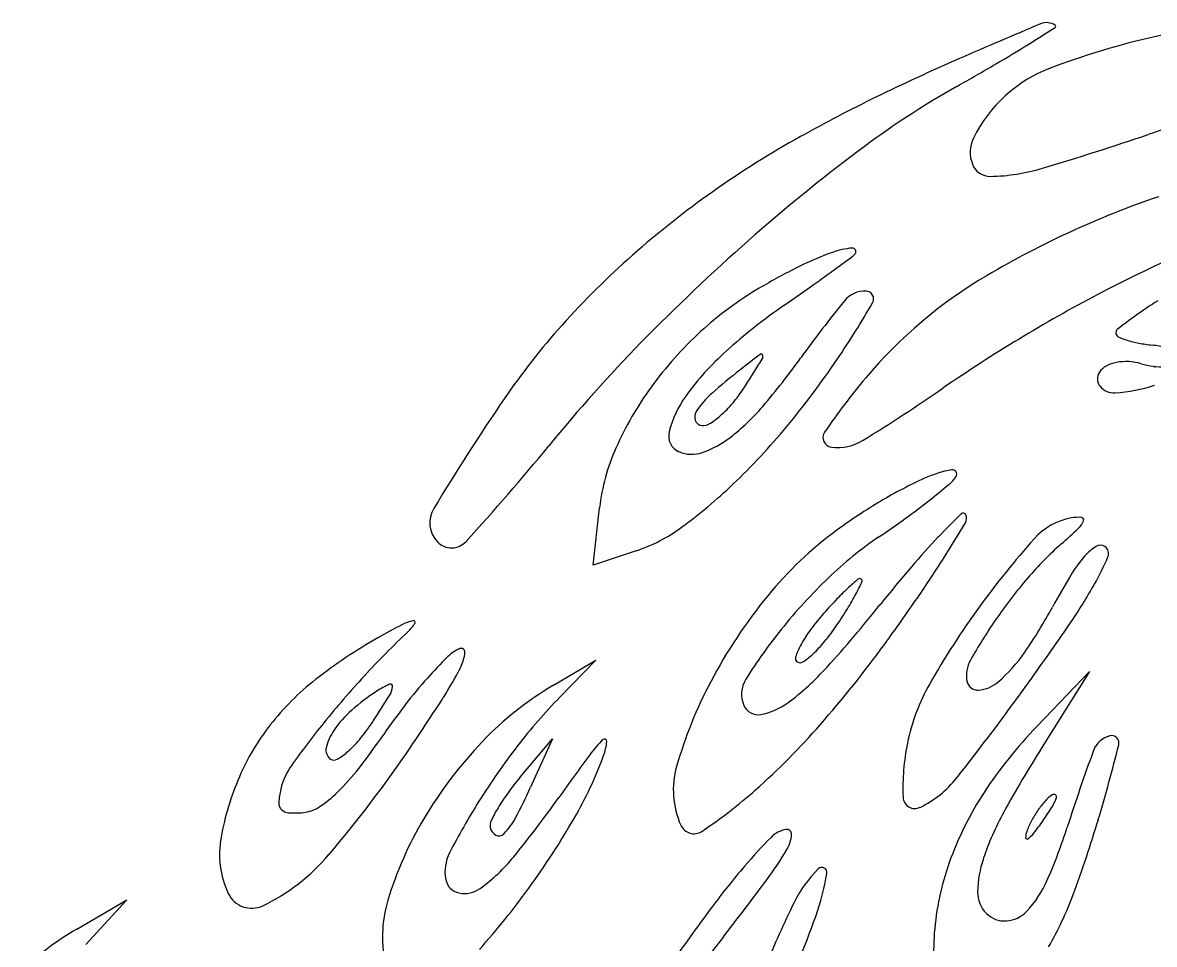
# Model space of a CAD drawing. Header units: millimetres. Extents: x 56222 to 3066687, y -650199 to -121287.
# Drawn here: x 140519.661 to 140522.878, y -185733.277 to -185730.658 of the extents above; entities that cross this region are included whole.
import ezdxf

# ---------------------------------------------------------------- set-up
doc = ezdxf.new("R2010")
doc.units = ezdxf.units.MM
doc.header["$MEASUREMENT"] = 0
doc.layers.add('$TD_AUDIT_GENERATED_(A0BDF17)', color=32, linetype='Continuous', lineweight=30)

msp = doc.modelspace()

# ---------------------------------------------------------------- linework, layer by layer
at = {"layer": '$TD_AUDIT_GENERATED_(A0BDF17)', "linetype": 'Continuous', "lineweight": 25, "ltscale": 2}
for p, q in [((140521.2828, -185732.1991), (140521.3014, -185732.0361)), ((140521.4053, -185732.1582), (140521.2828, -185732.1991)), ((140521.17, -185732.5405), (140521.291, -185732.469)), ((140521.291, -185732.469), (140521.1884, -185732.5742)), ((140522.5448, -185732.6565), (140522.6942, -185732.5018)), ((140522.6942, -185732.5018), (140522.5586, -185732.7172)), ((140521.0755, -185732.8017), (140521.1671, -185732.6924)), ((140521.1671, -185732.6924), (140521.1052, -185732.8298)), ((140519.8149, -185733.2331), (140519.9569, -185733.1503)), ((140519.9569, -185733.1503), (140519.8413, -185733.2767))]:
    msp.add_line(p, q, dxfattribs=at)
for centre, radius, start, end in [((140529.0017, -185746.0465), 16.6816, 112.73416, 113.59566), ((140516.2928, -185720.7085), 11.7894, 301.87965, 302.31968), ((140522.5717, -185730.7008), 0.0432, 55.7302, 112.7342), ((140523.365, -185732.8462), 2.203, 98.6019, 110.8182), ((140522.5939, -185730.6683), 0.00383, 302.3199, 55.7304), ((140520.3695, -185727.2632), 4.0704, 300.3776, 301.8796), ((140524.8269, -185736.4888), 6.2519, 113.59569, 116.00042), ((140518.1845, -185723.5355), 8.3913, 299.50328, 300.37761), ((140522.7249, -185731.1628), 0.4019, 110.8182, 153.8352), ((140523.5859, -185733.0812), 2.5767, 119.5033, 126.9718), ((140524.0568, -185734.91), 4.4953, 116.0004, 119.0798), ((140524.3708, -185735.429), 4.7026, 105.0492, 108.7278), ((140523.2115, -185733.3899), 2.7559, 119.0797, 125.1997), ((140522.4473, -185731.0264), 0.0926, 153.8352, 201.1553), ((140520.0494, -185722.6822), 8.7569, 286.66148, 288.72774), ((140525.1882, -185735.2097), 5.2408, 126.9718, 131.3629), ((140522.4116, -185731.0402), 0.0544, 201.1553, 271.1668), ((140522.4015, -185730.5412), 0.5534, 271.1669, 286.6614), ((140523.1448, -185733.2954), 2.6403, 125.1997, 131.5196), ((140523.7377, -185733.6427), 2.6307, 108.7879, 120.4933), ((140524.2326, -185734.2914), 3.238, 109.5066, 117.9001), ((140525.4518, -185735.5091), 5.6397, 131.3629, 135.6372), ((140522.2655, -185732.15), 0.8925, 109.8181, 116.5702), ((140522.0374, -185731.5172), 0.2198, 94.8394, 109.8181), ((140522.0198, -185731.3082), 0.0101, 325.6368, 94.8394), ((140522.004, -185731.2974), 0.0291, 306.1798, 325.6366), ((140523.0368, -185733.1734), 2.4774, 131.5197, 138.0403), ((140510.4594, -185715.5121), 19.5856, 305.97785, 306.17999), ((140522.7037, -185733.0263), 1.8722, 116.5702, 120.4497), ((140517.7868, -185725.6056), 7.1129, 305.3352, 305.97783), ((140523.085, -185732.5342), 1.3443, 120.4934, 139.8376), ((140522.253, -185732.2595), 0.9828, 120.4497, 132.551), ((140514.541, -185721.0274), 12.7248, 304.91945, 305.33519), ((140522.056, -185731.4962), 0.0759, 87.8562, 140.7946), ((140522.058, -185731.4425), 0.0222, 329.9862, 87.8562), ((140524.818, -185735.3971), 4.4891, 117.9001, 124.4706), ((140522.8183, -185732.8841), 1.7352, 124.9194, 131.8468), ((140524.5927, -185733.5655), 3.3495, 140.7946, 144.2664), ((140519.8066, -185730.142), 2.6223, 325.8716, 329.9862), ((140523.6601, -185732.6538), 1.4321, 122.6402, 125.711), ((140524.083, -185733.242), 2.1565, 125.711, 127.3918), ((140522.6758, -185732.8488), 1.9919, 138.0403, 145.7194), ((140522.3057, -185732.3169), 1.0606, 132.5511, 143.9797), ((140522.7812, -185731.5389), 0.0129, 127.3918, 190.7302), ((140522.781, -185731.5389), 0.0126, 190.7303, 245.8558), ((140524.5578, -185734.6348), 4.3892, 135.6372, 140.7952), ((140522.8695, -185731.3414), 0.2292, 245.8556, 252.5442), ((140522.8878, -185731.2834), 0.2899, 252.5442, 259.3004), ((140522.9243, -185731.0902), 0.4865, 259.3003, 263.8852), ((140522.8371, -185731.9043), 0.3322, 77.0541, 83.8852), ((140522.1869, -185732.179), 0.7888, 131.8468, 144.3366), ((140524.99, -185735.86), 5.3471, 127.1869, 127.9723), ((140521.7607, -185731.6036), 0.00443, 18.2242, 127.1868), ((140521.7522, -185731.6065), 0.0135, 327.951, 18.2245), ((140511.5302, -185725.2069), 12.0734, 327.51938, 327.95093), ((140520.1319, -185730.3561), 2.1458, 319.5555, 324.2663), ((140519.895, -185730.2019), 2.5155, 320.3937, 325.8717), ((140522.7648, -185731.6797), 0.0517, 117.1778, 145.7302), ((140522.7927, -185731.734), 0.1128, 101.2413, 117.1777), ((140522.7982, -185731.7614), 0.1408, 86.9511, 101.2414), ((140522.7977, -185731.7709), 0.1502, 73.339, 86.9511), ((140522.9019, -185731.4227), 0.2132, 253.339, 262.777), ((140522.8953, -185731.4747), 0.1608, 262.777, 274.4349), ((140522.7234, -185732.956), 1.6633, 127.9723, 131.5637), ((140523.4811, -185732.8686), 1.8627, 139.8376, 145.7803), ((140522.7499, -185731.6695), 0.0337, 145.7302, 219.4949), ((140522.2227, -185732.2566), 0.9581, 143.9797, 155.9729), ((140521.3315, -185731.4463), 0.4547, 320.7449, 327.5194), ((140518.952, -185726.8526), 5.8752, 301.83072, 304.47056), ((140522.7633, -185731.6585), 0.051, 219.4947, 274.031), ((140522.7338, -185731.2394), 0.4712, 274.031, 287.8509), ((140526.6916, -185735.5862), 6.852, 145.71946, 148.81164), ((140521.79, -185731.8942), 0.3003, 144.3365, 165.6696), ((140521.7921, -185731.9058), 0.2596, 131.5637, 145.7303), ((140521.4156, -185731.5151), 0.346, 312.4315, 320.7449), ((140521.6046, -185731.778), 0.0327, 145.7302, 196.9157), ((140521.2961, -185731.3485), 0.6161, 307.6279, 319.5555), ((140521.5935, -185731.7813), 0.0211, 196.9158, 267.4476), ((140521.5944, -185731.7622), 0.0403, 267.4476, 303.4207), ((140521.472, -185731.5767), 0.2625, 303.4206, 312.4316), ((140521.5462, -185731.832), 0.0487, 165.6697, 246.6309), ((140520.373, -185730.5974), 1.8951, 313.6199, 320.3938), ((140521.9636, -185731.8365), 0.0275, 145.7803, 262.4788), ((140516.3451, -185727.9355), 6.2092, 317.47917, 320.79522), ((140521.5015, -185731.615), 0.2796, 289.1355, 307.6279), ((140521.978, -185731.7272), 0.1377, 262.4788, 301.8307), ((140521.8745, -185732.1013), 0.5769, 155.9729, 173.5101), ((140521.5632, -185731.7927), 0.0914, 246.631, 289.1355), ((140522.3631, -185732.2591), 0.3364, 100.4837, 114.2267), ((140522.3042, -185731.9406), 0.0124, 325.7302, 100.4837), ((140522.7256, -185733.0647), 1.2197, 114.2267, 120.8242), ((140522.2226, -185731.885), 0.1112, 309.7615, 325.7303), ((140520.6694, -185730.9085), 1.4653, 306.0931, 313.62), ((140520.8044, -185730.1805), 2.3285, 308.0108, 309.7615), ((140522.9145, -185733.3813), 1.5885, 120.8242, 126.2365), ((140520.8166, -185730.1961), 2.3087, 305.8971, 308.0108), ((140520.8973, -185732.0786), 0.0787, 148.8116, 223.5015), ((140524.1453, -185733.9145), 2.6005, 134.3147, 136.3119), ((140522.3345, -185732.0599), 0.00848, 24.0128, 134.3146), ((140522.3201, -185732.0663), 0.0243, 329.0154, 24.0127), ((140520.3305, -185729.5245), 3.1378, 304.2177, 305.8971), ((140517.4166, -185729.1217), 5.7439, 327.86138, 329.01531), ((140522.6748, -185732.2468), 0.1848, 100.2298, 138.4013), ((140522.6621, -185732.1768), 0.1136, 85.6682, 100.2299), ((140522.6234, -185732.0526), 0.0571, 313.4079, 338.9622), ((140522.6702, -185732.0705), 0.00708, 338.9621, 85.6682), ((140521.2574, -185731.715), 0.4673, 288.4517, 306.0932), ((140522.6117, -185732.968), 1.0761, 126.2365, 140.687), ((140522.7163, -185733.0329), 1.105, 124.2176, 133.7681), ((140523.7505, -185733.5373), 2.0545, 136.312, 139.5247), ((140521.4055, -185730.765), 1.8295, 311.3201, 313.4079), ((140520.8805, -185732.0945), 0.0556, 223.5016, 317.4792), ((140524.4613, -185733.8329), 2.5738, 138.4013, 143.9707), ((140523.2396, -185732.8512), 0.9483, 131.32, 139.5073), ((140522.7818, -185732.2607), 0.134, 121.1178, 139.0693), ((140522.7246, -185732.1658), 0.0232, 55.7302, 121.1177), ((140522.7242, -185732.1664), 0.0239, 337.0574, 55.7302), ((140519.5246, -185730.4461), 3.2545, 325.4303, 327.8614), ((140522.986, -185732.4377), 0.4042, 139.0693, 148.7527), ((140522.0541, -185731.8828), 0.7516, 330.4984, 337.0574), ((140525.5538, -185735.0762), 4.4251, 139.5247, 141.3347), ((140522.9978, -185733.3267), 1.5118, 133.768, 141.3185), ((140522.6287, -185732.9359), 0.9149, 130.4091, 132.8677), ((140521.2887, -185731.8889), 0.8386, 332.098, 334.7156), ((140522.0405, -185732.245), 0.00749, 55.7302, 130.4092), ((140522.041, -185732.2443), 0.00666, 334.7157, 55.7301), ((140523.6105, -185733.1679), 1.436, 139.5073, 145.5064), ((140524.4241, -185733.3103), 2.0863, 148.7527, 151.6228), ((140522.502, -185732.7994), 0.7286, 132.8677, 136.7054), ((140521.4166, -185731.9567), 0.6939, 328.1303, 332.0979), ((140521.3491, -185731.4839), 1.5616, 325.5506, 330.4983), ((140522.9174, -185733.2184), 1.4712, 140.6871, 152.1177), ((140522.9838, -185733.2533), 1.3906, 136.7054, 139.0714), ((140519.0012, -185729.833), 3.967, 317.9761, 321.3347), ((140517.3413, -185728.9416), 5.9059, 323.87407, 325.4302), ((140522.4398, -185732.7817), 0.6706, 139.0713, 143.946), ((140520.8522, -185731.6058), 1.3584, 325.7302, 328.1303), ((140524.2397, -185733.6717), 2.2998, 143.9707, 150.4102), ((140521.4092, -185731.6817), 1.3403, 325.1971, 331.6228), ((140521.8856, -185734.5543), 2.468, 117.6761, 119.477), ((140520.7978, -185732.4803), 0.126, 101.9982, 117.6762), ((140520.6698, -185732.2957), 0.1268, 313.5893, 327.3156), ((140520.7725, -185732.3616), 0.00469, 327.3158, 101.9984), ((140521.4284, -185731.9984), 0.6613, 320.7969, 325.7302), ((140523.7074, -185733.2345), 1.5536, 145.5064, 150.485), ((140515.1425, -185727.2263), 9.0881, 324.2062, 325.55057), ((140521.3662, -185733.6354), 1.4125, 119.477, 128.1314), ((140522.6813, -185734.4087), 2.7906, 133.5893, 137.2477), ((140523.0052, -185733.3326), 1.5214, 141.3184, 147.8754), ((140522.1703, -185732.5855), 0.3373, 143.9459, 152.098), ((140520.9481, -185732.5406), 0.1132, 112.8576, 134.6957), ((140520.9082, -185732.4458), 0.0103, 354.3803, 112.8576), ((140522.0599, -185732.527), 0.2123, 152.098, 161.5885), ((140521.669, -185732.1946), 0.3508, 312.8676, 320.7969), ((140519.4346, -185730.4695), 3.3143, 318.8001, 323.8741), ((140521.7726, -185733.3739), 1.2854, 134.6957, 138.3742), ((140520.7995, -185732.4352), 0.1195, 333.431, 354.3803), ((140521.8704, -185732.4639), 0.0125, 161.5885, 235.7302), ((140521.8713, -185732.4626), 0.0142, 235.7303, 304.0511), ((140521.747, -185732.2787), 0.2361, 304.051, 312.8677), ((140522.4321, -185732.5125), 0.0881, 150.485, 190.7301), ((140522.1343, -185732.1857), 0.4573, 310.8689, 325.1971), ((140520.0753, -185732.073), 0.9293, 327.2729, 333.431), ((140521.386, -185731.9822), 0.7566, 306.5143, 317.976), ((140520.9687, -185733.129), 0.7687, 128.1314, 141.7778), ((140522.5708, -185734.3066), 2.6401, 137.2477, 141.0614), ((140520.826, -185732.8059), 0.2946, 114.4746, 122.4763), ((140520.7065, -185732.5435), 0.0063, 353.7103, 114.4746), ((140521.8906, -185733.4787), 1.4432, 138.3743, 142.284), ((140522.7134, -185733.1105), 1.2404, 152.1177, 164.1285), ((140521.784, -185732.5658), 0.0793, 147.8753, 204.0128), ((140522.7416, -185732.821), 0.5771, 150.4102, 168.4067), ((140522.3761, -185732.5231), 0.0312, 190.7302, 273.8316), ((140522.3719, -185732.4604), 0.0941, 273.8316, 310.8688), ((140520.9674, -185733.0282), 0.558, 122.4763, 131.6324), ((140517.7551, -185730.7412), 3.4697, 326.804, 328.202), ((140520.6526, -185732.5376), 0.0606, 328.202, 353.7103), ((140521.6485, -185733.3512), 0.9414, 120.5535, 136.3066), ((140516.4179, -185728.1459), 7.5158, 321.70501, 324.20621), ((140522.1785, -185733.7014), 1.8072, 142.284, 145.587), ((140515.2679, -185728.9835), 6.6438, 325.83014, 327.27283), ((140522.3364, -185733.694), 1.6038, 135.7142, 142.262), ((140521.7515, -185732.5803), 0.0438, 204.0127, 279.9823), ((140521.7274, -185732.4433), 0.1829, 279.9823, 306.5144), ((140520.805, -185732.8454), 0.3135, 131.6324, 145.7302), ((140520.8832, -185733.0617), 0.6599, 141.7778, 156.6673), ((140522.4861, -185734.2382), 2.5313, 141.0614, 144.4714), ((140520.1521, -185732.3096), 0.6052, 321.0306, 326.8039), ((140520.3624, -185731.2818), 2.0812, 311.6101, 318.8001), ((140523.4719, -185733.552), 1.2889, 135.9947, 146.7446), ((140520.6672, -185732.7515), 0.1468, 145.7302, 167.0206), ((140520.3711, -185732.4867), 0.3236, 311.806, 321.0307), ((140519.0607, -185731.5655), 1.972, 322.1078, 325.587), ((140521.5236, -185732.9217), 0.3107, 133.0908, 143.7426), ((140521.3155, -185732.6993), 0.00617, 354.724, 133.0906), ((140521.1608, -185732.6851), 0.1616, 340.0065, 354.7241), ((140522.7679, -185732.7491), 0.0668, 104.1606, 159.8999), ((140522.7567, -185732.7046), 0.0209, 346.0039, 104.1606), ((140520.5534, -185732.7253), 0.03, 167.0205, 235.7302), ((140517.7727, -185730.6838), 3.6165, 319.7004, 325.8301), ((140520.4541, -185732.5794), 0.1991, 300.678, 311.8059), ((140521.8501, -185733.5437), 1.2202, 136.3067, 149.2758), ((140522.6048, -185733.9018), 1.9431, 142.262, 147.932), ((140522.7985, -185732.8327), 0.6351, 168.4066, 182.3368), ((140525.6859, -185734.6863), 3.6956, 147.8043, 151.1222), ((140527.9297, -185734.6381), 5.5634, 159.8998, 162.27), ((140518.1576, -185731.5583), 4.7607, 343.3593, 346.004), ((140520.5465, -185732.7353), 0.0179, 235.7302, 300.6779), ((140528.9882, -185738.3965), 9.5678, 143.74273, 144.63654), ((140520.2663, -185732.3596), 1.1134, 329.8599, 340.0065), ((140520.5847, -185732.8805), 0.1949, 144.4714, 166.7238), ((140520.1005, -185732.3748), 0.6544, 314.1888, 322.1078), ((140521.7563, -185732.8383), 0.2455, 164.1285, 204.0127), ((140521.009, -185733.116), 0.7969, 156.6673, 169.5923), ((140521.7013, -185733.3263), 0.8166, 140.0253, 143.9698), ((140522.0818, -185732.6182), 0.2991, 295.8135, 321.705), ((140520.6104, -185732.8866), 0.2213, 166.7238, 176.6911), ((140520.3062, -185732.5864), 0.3593, 303.4567, 314.1888), ((140521.4962, -185733.1772), 0.563, 143.9698, 149.1821), ((140518.5853, -185731.0135), 3.1887, 320.8233, 324.6366), ((140519.7045, -185732.1985), 1.5364, 332.0982, 335.7394), ((140520.8201, -185731.7971), 1.392, 303.6707, 311.6101), ((140522.1974, -185732.8572), 0.0335, 182.3368, 295.8135), ((140523.1727, -185733.3558), 0.9311, 146.7447, 160.4616), ((140522.6463, -185732.939), 0.1048, 123.7023, 138.0715), ((140522.4692, -185732.8136), 0.1387, 328.3214, 340.3359), ((140522.5925, -185732.8584), 0.00794, 54.1442, 123.7023), ((140522.5929, -185732.8578), 0.00731, 340.3358, 54.1442), ((140520.4161, -185732.8753), 0.0266, 176.691, 224.019), ((140520.4498, -185732.8037), 0.0988, 275.4204, 303.4566), ((140522.663, -185733.9382), 2.0118, 147.932, 152.7341), ((140521.4381, -185733.1425), 0.4954, 149.1821, 154.0082), ((140522.7746, -185733.0542), 0.2773, 138.0715, 145.0226), ((140521.9102, -185732.4687), 0.7955, 325.0226, 328.3214), ((140520.4188, -185732.8727), 0.0304, 224.019, 267.2508), ((140520.4314, -185732.6096), 0.2938, 267.2508, 275.4204), ((140521.6998, -185733.4544), 1.0453, 149.2759, 163.1122), ((140521.0204, -185732.9388), 0.0306, 154.0081, 190.7302), ((140520.8966, -185732.8298), 0.1875, 314.9602, 332.0982), ((140519.2357, -185731.7612), 2.3051, 323.9723, 329.8598), ((140523.1472, -185733.2861), 0.7964, 151.1221, 161.4838), ((140522.7241, -185733.0306), 0.2218, 151.7831, 160.3359), ((140522.7961, -185733.0692), 0.3035, 145.0226, 151.7832), ((140521.838, -185732.4182), 0.8837, 322.0839, 325.0225), ((140519.4326, -185731.9394), 3.43, 339.5897, 343.3594), ((140521.0202, -185732.9389), 0.0305, 190.7302, 242.8603), ((140521.5693, -185732.9217), 0.0407, 204.0128, 303.6707), ((140521.8455, -185733.0287), 0.0798, 100.7302, 135.525), ((140521.8332, -185732.9638), 0.0137, 355.1659, 100.7302), ((140522.5641, -185732.9735), 0.0519, 160.336, 180.2644), ((140521.1488, -185732.4701), 1.5557, 336.3395, 342.2699), ((140520.4849, -185733.0197), 0.2641, 169.5923, 205.1456), ((140521.0152, -185732.9486), 0.0196, 242.8603, 314.9602), ((140522.9802, -185734.1427), 1.67, 135.525, 139.3413), ((140521.7472, -185732.9565), 0.1001, 329.7933, 355.166), ((140522.5161, -185732.9737), 0.00388, 180.2642, 303.702), ((140522.4781, -185732.9168), 0.0723, 303.7023, 322.0838), ((140520.9794, -185733.0705), 0.1177, 152.7341, 190.7301), ((140521.044, -185732.5471), 0.9138, 323.2168, 329.7932), ((140520.1016, -185732.6588), 0.5628, 295.4714, 319.7003), ((140520.6659, -185732.7089), 0.5049, 305.9354, 320.8233), ((140523.0302, -185733.3052), 0.7799, 160.4616, 175.5457), ((140522.6909, -185733.1333), 0.3151, 161.4838, 178.8829), ((140523.3574, -185734.4667), 2.1671, 139.3413, 143.2462), ((140522.1767, -185733.317), 0.3595, 134.9088, 153.6417), ((140521.2419, -185732.9571), 0.7152, 340.3856, 350.5078), ((140521.9331, -185733.0726), 0.0144, 350.5077, 134.9088), ((140520.9112, -185733.0834), 0.0483, 190.7302, 258.0751), ((140520.9171, -185733.0555), 0.0768, 258.0751, 305.9353), ((140519.2759, -185731.7905), 2.2554, 318.2985, 323.9722), ((140513.2263, -185726.7023), 10.6748, 322.13088, 323.21674), ((140522.2881, -185732.9693), 0.3118, 316.8172, 336.3395), ((140520.3121, -185733.1008), 0.0732, 205.1456, 295.4714), ((140521.0465, -185733.2561), 0.3626, 163.1122, 193.5855), ((140522.4611, -185733.1288), 0.0853, 178.8828, 224.8295), ((140521.7216, -185732.7911), 0.9876, 330.065, 339.5897), ((140526.0974, -185736.5131), 5.587, 143.2463, 145.1716), ((140524.3089, -185734.3735), 2.7391, 153.6417, 157.8346), ((140522.4513, -185733.1224), 0.088, 274.0428, 316.8172), ((140519.1269, -185732.2033), 2.9605, 334.9094, 340.3856), ((140522.4524, -185733.1375), 0.0729, 224.8295, 274.0428), ((140520.2316, -185733.9472), 0.8267, 120.2659, 133.6271), ((140522.8651, -185733.2923), 0.6143, 175.5457, 193.5854), ((140525.8925, -185736.5517), 5.3702, 142.1308, 145.028)]:
    msp.add_arc(centre, radius, start, end, dxfattribs=at)

doc.saveas('drawing.dxf')
